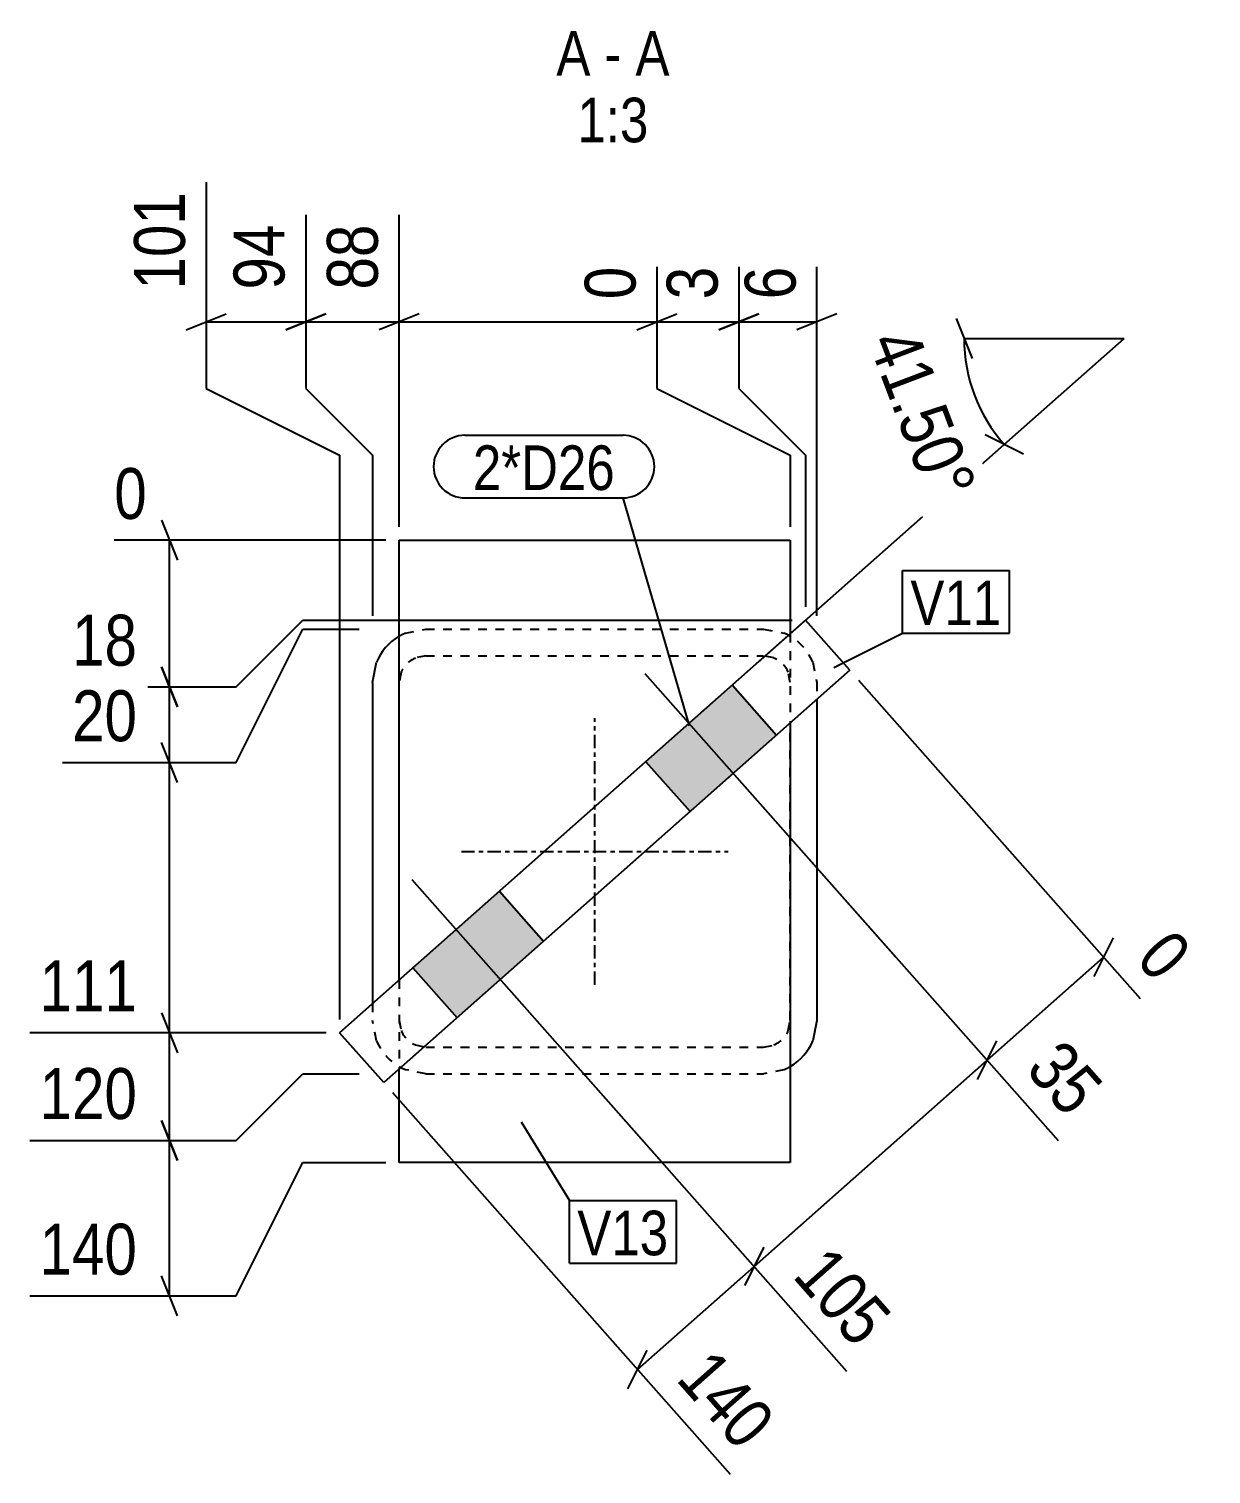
# Model space of a CAD drawing. Header units: millimetres. Extents: x 7 to 15573, y 7 to 429.
# Drawn here: x 7 to 273, y 7.2 to 332.3 of the extents above; entities that cross this region are included whole.
import ezdxf

# ---------------------------------------------------------------- set-up
doc = ezdxf.new("R2010")
doc.units = ezdxf.units.MM
doc.linetypes.add('DXK_LINE_DOT2', pattern=[3.9198, 1.9599, -1.9599])
doc.linetypes.add('DXK_LINE_DOT3', pattern=[5.9187, 2.979, -0.9799, 0.9799, -0.9799])
for name, color, linetype in [('MÅLSÆTNING', 7, 'Continuous'), ('STÅL', 7, 'Continuous'), ('TEKST', 7, 'Continuous')]:
    doc.layers.add(name, color=color, linetype=linetype)
doc.styles.add('Arial Narrow', font='ARIALN.TTF', dxfattribs={"height": 0.2})

msp = doc.modelspace()

# ---------------------------------------------------------------- hatches: boundary and pattern name
at = {"layer": 'STÅL', "linetype": 'Continuous'}
for points in [[(155.74, 156.23), (175.21, 173.46), (165.27, 184.69), (145.8, 167.46)], [(103.31, 109.84), (122.78, 127.07), (112.84, 138.31), (93.37, 121.08)]]:
    msp.add_hatch(color=96, dxfattribs=at).paths.add_polyline_path(points)

# ---------------------------------------------------------------- linework, layer by layer
at = {"layer": 'MÅLSÆTNING', "color": 7, "linetype": 'Continuous'}
for p, q in [((46.89, 297.81), (46.89, 251.4)), ((69.29, 290.5), (69.29, 251.4)), ((69.29, 290.5), (69.29, 251.4)), ((90.29, 220.27), (90.29, 290.5)), ((90.29, 220.27), (90.29, 290.5)), ((148.29, 278.81), (148.29, 251.4)), ((166.75, 278.81), (166.75, 251.4)), ((184.29, 200.27), (184.29, 278.81)), ((42.39, 264.6), (51.39, 268.2)), ((64.79, 264.6), (73.79, 268.2)), ((73.79, 268.2), (64.79, 264.6)), ((94.79, 268.2), (85.79, 264.6)), ((94.79, 268.2), (85.79, 264.6)), ((143.79, 264.6), (152.79, 268.2)), ((162.25, 264.6), (171.25, 268.2)), ((188.79, 268.2), (179.79, 264.6)), ((215.61, 267.17), (219.21, 258.17)), ((46.89, 266.4), (69.29, 266.4)), ((69.29, 266.4), (90.29, 266.4)), ((90.29, 266.4), (148.29, 266.4)), ((148.29, 266.4), (166.75, 266.4)), ((166.75, 266.4), (184.29, 266.4)), ((217.41, 262.67), (253.41, 262.67)), ((226.45, 238.82), (253.41, 262.67)), ((46.89, 251.4), (76.89, 236.4)), ((69.29, 251.4), (84.29, 236.4)), ((69.29, 251.4), (84.29, 236.4)), ((148.29, 251.4), (178.29, 236.4)), ((148.29, 251.4), (178.29, 236.4)), ((166.75, 251.4), (181.75, 236.4)), ((166.75, 251.4), (181.75, 236.4)), ((230.78, 236.64), (222.12, 240.99)), ((171.09, 189.84), (226.45, 238.82)), ((76.89, 236.4), (76.89, 109.5)), ((84.29, 236.4), (84.29, 200.27)), ((84.29, 236.4), (84.29, 200.27)), ((178.29, 236.4), (178.29, 220.27)), ((178.29, 236.4), (178.29, 220.27)), ((181.75, 236.4), (181.75, 202.27)), ((181.75, 236.4), (181.75, 202.27)), ((36.81, 221.77), (40.41, 212.77)), ((87.29, 217.27), (26.2, 217.27)), ((38.61, 184.27), (38.61, 217.27)), ((53.61, 184.27), (68.61, 199.27)), ((53.61, 184.27), (68.61, 199.27)), ((68.61, 199.27), (178.75, 199.27)), ((68.61, 199.27), (178.75, 199.27)), ((53.61, 167.27), (68.61, 197.27)), ((53.61, 167.27), (68.61, 197.27)), ((68.61, 197.27), (81.29, 197.27)), ((68.61, 197.27), (81.29, 197.27)), ((40.41, 179.77), (36.81, 188.77)), ((36.81, 188.77), (40.41, 179.77)), ((193.67, 185.79), (257.01, 114.19)), ((14.51, 184.27), (53.61, 184.27)), ((14.51, 184.27), (53.61, 184.27)), ((38.61, 167.27), (38.61, 184.27)), ((40.41, 162.77), (36.81, 171.77)), ((40.41, 162.77), (36.81, 171.77)), ((14.51, 167.27), (53.61, 167.27)), ((14.51, 167.27), (53.61, 167.27)), ((38.61, 106.5), (38.61, 167.27)), ((167.46, 162.59), (238.54, 82.25)), ((167.46, 162.59), (238.54, 82.25)), ((250.96, 127.82), (246.61, 119.16)), ((222.57, 100.3), (248.79, 123.49)), ((115.03, 116.21), (190.96, 30.39)), ((115.03, 116.21), (190.96, 30.39)), ((36.81, 111), (40.41, 102)), ((36.81, 111), (40.41, 102)), ((73.89, 106.5), (7.2, 106.5)), ((73.89, 106.5), (7.2, 106.5)), ((38.61, 82.27), (38.61, 106.5)), ((220.4, 95.97), (224.75, 104.63)), ((220.4, 95.97), (224.75, 104.63)), ((170.15, 53.92), (222.57, 100.3)), ((53.61, 82.27), (68.61, 97.27)), ((53.61, 82.27), (68.61, 97.27)), ((68.61, 97.27), (81.29, 97.27)), ((68.61, 97.27), (81.29, 97.27)), ((88.82, 93.02), (164.75, 7.2)), ((40.41, 77.77), (36.81, 86.77)), ((36.81, 86.77), (40.41, 77.77)), ((7.2, 82.27), (53.61, 82.27)), ((7.2, 82.27), (53.61, 82.27)), ((38.61, 47.27), (38.61, 82.27)), ((53.61, 47.27), (68.61, 77.27)), ((68.61, 77.27), (87.29, 77.27)), ((172.32, 58.25), (167.97, 49.59)), ((172.32, 58.25), (167.97, 49.59)), ((143.93, 30.72), (170.15, 53.92)), ((40.41, 42.77), (36.81, 51.77)), ((7.2, 47.27), (53.61, 47.27)), ((141.76, 26.39), (146.11, 35.05))]:
    msp.add_line(p, q, dxfattribs=at)
msp.add_arc((253.41, 262.67), 36, 180, 221.5, dxfattribs=at)
at = {"layer": 'STÅL', "color": 2, "linetype": 'Continuous'}
for p, q in [((90.29, 118.35), (90.29, 217.27)), ((90.29, 217.27), (178.29, 217.27)), ((178.29, 217.27), (178.29, 196.21)), ((181.75, 199.27), (76.89, 106.5)), ((191.68, 188.03), (181.75, 199.27)), ((84.29, 185.27), (85.2, 189.86)), ((191.68, 188.03), (86.83, 95.27)), ((84.29, 185.27), (84.29, 113.05)), ((184.29, 181.49), (184.29, 109.27)), ((178.29, 176.18), (178.29, 77.27)), ((184.29, 109.27), (183.38, 104.68)), ((86.83, 95.27), (76.89, 106.5)), ((90.29, 77.27), (90.29, 98.33)), ((178.29, 77.27), (90.29, 77.27))]:
    msp.add_line(p, q, dxfattribs=at)
at = {"layer": 'STÅL', "color": 7, "linetype": 'DXK_LINE_DOT2'}
for p, q in [((91.7, 196.36), (96.29, 197.27)), ((96.29, 197.27), (172.29, 197.27)), ((172.29, 197.27), (176.88, 196.36)), ((178.29, 196.21), (178.29, 176.18)), ((96.29, 191.27), (93.99, 190.81)), ((96.29, 191.27), (172.29, 191.27)), ((174.59, 190.81), (172.29, 191.27)), ((183.38, 189.86), (184.29, 185.27)), ((90.75, 187.57), (90.29, 185.27)), ((178.29, 185.27), (177.83, 187.57)), ((90.29, 118.35), (90.29, 185.27)), ((184.29, 185.27), (184.29, 181.49)), ((178.29, 109.27), (178.29, 176.18)), ((90.29, 118.35), (90.29, 98.33)), ((84.29, 113.05), (84.29, 109.27)), ((85.2, 104.68), (84.29, 109.27)), ((90.29, 109.27), (90.75, 106.97)), ((177.83, 106.97), (178.29, 109.27)), ((93.99, 103.73), (96.29, 103.27)), ((96.29, 103.27), (172.29, 103.27)), ((172.29, 103.27), (174.59, 103.73)), ((96.29, 97.27), (91.7, 98.18)), ((176.88, 98.18), (172.29, 97.27)), ((96.29, 97.27), (172.29, 97.27))]:
    msp.add_line(p, q, dxfattribs=at)
at = {"layer": 'STÅL', "color": 96, "linetype": 'Continuous'}
for p, q in [((145.59, 187.31), (201.92, 123.65)), ((165.27, 184.69), (175.21, 173.46)), ((145.8, 167.46), (155.74, 156.23)), ((93.17, 140.93), (149.49, 77.27)), ((112.84, 138.31), (122.78, 127.07)), ((93.37, 121.08), (103.31, 109.84))]:
    msp.add_line(p, q, dxfattribs=at)
at = {"layer": 'STÅL', "color": 7, "linetype": 'DXK_LINE_DOT3'}
for p, q in [((134.29, 117.27), (134.29, 177.27)), ((104.29, 147.27), (164.29, 147.27))]:
    msp.add_line(p, q, dxfattribs=at)
at = {"layer": 'STÅL', "color": 2, "linetype": 'Continuous'}
for centre, start, end in [((96.29, 185.27), 120.5992, 157.5), ((172.29, 109.27), 300.5986, 337.5)]:
    msp.add_arc(centre, 12, start, end, dxfattribs=at)
at = {"layer": 'STÅL', "color": 7, "linetype": 'DXK_LINE_DOT2'}
for centre, radius, start, end in [((96.29, 185.27), 12, 112.5, 120.5992), ((172.29, 185.27), 12, 22.5, 67.5), ((96.29, 185.27), 6, 112.5, 157.5), ((172.29, 185.27), 6, 22.5, 67.5), ((96.29, 109.27), 12, 202.5, 247.5), ((96.29, 109.27), 6, 202.5, 247.5), ((172.29, 109.27), 6, 292.5, 337.5), ((172.29, 109.27), 12, 292.5, 300.5986)]:
    msp.add_arc(centre, radius, start, end, dxfattribs=at)
at = {"layer": 'TEKST', "color": 7, "linetype": 'Continuous'}
for p, q in [((105.09, 240.89), (140.66, 240.89)), ((105.09, 226.79), (140.66, 226.79)), ((155.6, 175.5), (140.66, 226.79)), ((203.52, 210.49), (227.59, 210.49)), ((203.52, 196.39), (203.52, 210.49)), ((227.59, 196.39), (227.59, 210.49)), ((188.13, 188.63), (203.52, 196.39)), ((203.52, 196.39), (227.59, 196.39)), ((117.73, 86.47), (128.59, 68.73)), ((128.59, 68.73), (152.66, 68.73)), ((128.59, 54.63), (128.59, 68.73)), ((152.66, 54.63), (152.66, 68.73)), ((128.59, 54.63), (152.66, 54.63))]:
    msp.add_line(p, q, dxfattribs=at)
for centre, start, end in [((105.09, 233.84), 90, 270), ((140.66, 233.84), 270, 90)]:
    msp.add_arc(centre, 7.05, start, end, dxfattribs=at)

# ---------------------------------------------------------------- wipeouts: each hides what was drawn before it
at = {"color": 0, "linetype": 'Continuous'}
for points, layer in [([(44.49, 298.03), (27.69, 298.03), (27.69, 271.29), (44.49, 271.29)], 'MÅLSÆTNING'), ([(66.89, 290.71), (50.09, 290.71), (50.09, 271.29), (66.89, 271.29)], 'MÅLSÆTNING'), ([(87.89, 290.71), (71.09, 290.71), (71.09, 271.29), (87.89, 271.29)], 'MÅLSÆTNING'), ([(33.72, 186.67), (33.72, 203.47), (14.3, 203.47), (14.3, 186.67)], 'MÅLSÆTNING'), ([(33.72, 108.9), (33.72, 125.7), (6.99, 125.7), (6.99, 108.9)], 'MÅLSÆTNING'), ([(33.72, 84.67), (33.72, 101.47), (6.99, 101.47), (6.99, 84.67)], 'MÅLSÆTNING'), ([(33.72, 49.67), (33.72, 66.47), (6.99, 66.47), (6.99, 49.67)], 'MÅLSÆTNING'), ([(133.33, 321.81), (133.33, 332.31), (125.67, 332.31), (125.67, 321.81)], 'TEKST'), ([(140.31, 321.81), (140.31, 332.31), (136.48, 332.31), (136.48, 321.81)], 'TEKST'), ([(151.13, 321.81), (151.13, 332.31), (143.46, 332.31), (143.46, 321.81)], 'TEKST'), ([(146.4, 306.81), (146.4, 317.31), (130.4, 317.31), (130.4, 306.81)], 'TEKST')]:
    msp.add_wipeout(points, dxfattribs=at).dxf.layer = layer
at = {"color": 0}
msp.add_wipeout([(138.86, 228.59), (138.86, 239.09), (106.89, 239.09), (106.89, 228.59)], dxfattribs=at).dxf.layer = 'TEKST'

# ---------------------------------------------------------------- next in the draw order: texts
at = {"layer": 'MÅLSÆTNING', "color": 3, "linetype": 'Continuous', "style": 'Arial Narrow'}
for s, p in [('101', (42.09, 273.69)), ('94', (64.49, 273.69)), ('88', (85.49, 273.69))]:
    msp.add_text(s, height=11.453, rotation=90.0002, dxfattribs=at).set_placement(p)
for s, p in [('18', (16.7, 189.07)), ('111', (9.39, 111.3)), ('120', (9.39, 87.07)), ('140', (9.39, 52.07))]:
    msp.add_text(s, height=11.453, dxfattribs=at).set_placement(p)
at = {"layer": 'TEKST', "color": 3, "linetype": 'Continuous', "style": 'Arial Narrow'}
for s, height, p in [('A', 10.02, (125.67, 321.81)), ('A', 10.02, (143.46, 321.81)), ('-', 10.02, (136.48, 321.81)), ('1:3', 10.021, (130.4, 306.81))]:
    msp.add_text(s, height=height, dxfattribs=at).set_placement(p)

# ---------------------------------------------------------------- next in the draw order: wipeouts: each hides what was drawn before it
at = {"color": 0, "linetype": 'Continuous'}
for points in [[(181.89, 281.21), (165.09, 281.21), (165.09, 269.1), (181.89, 269.1)], [(35.91, 219.67), (35.91, 236.47), (23.8, 236.47), (23.8, 219.67)], [(33.72, 169.67), (33.72, 186.47), (14.3, 186.47), (14.3, 169.67)], [(260.4, 113.99), (272.98, 125.12), (264.96, 134.19), (252.37, 123.06)], [(240.48, 83.68), (253.06, 94.81), (240.19, 109.36), (227.61, 98.23)], [(192.9, 31.82), (205.48, 42.95), (187.76, 62.98), (175.18, 51.85)]]:
    msp.add_wipeout(points, dxfattribs=at).dxf.layer = 'MÅLSÆTNING'
at = {"color": 0}
for points, layer in [([(208.3, 221.99), (224.01, 227.95), (208.38, 269.2), (192.67, 263.25)], 'MÅLSÆTNING'), ([(138.86, 228.59), (138.86, 239.09), (106.89, 239.09), (106.89, 228.59)], 'TEKST'), ([(225.79, 198.19), (225.79, 208.69), (205.32, 208.69), (205.32, 198.19)], 'TEKST'), ([(150.86, 56.43), (150.86, 66.93), (130.39, 66.93), (130.39, 56.43)], 'TEKST')]:
    msp.add_wipeout(points, dxfattribs=at).dxf.layer = layer

# ---------------------------------------------------------------- next in the draw order: linework, layer by layer
at = {"layer": 'MÅLSÆTNING', "color": 7, "linetype": 'Continuous'}
for p, q in [((166.75, 278.81), (166.75, 251.4)), ((171.25, 268.2), (162.25, 264.6))]:
    msp.add_line(p, q, dxfattribs=at)

# ---------------------------------------------------------------- next in the draw order: texts
at = {"layer": 'MÅLSÆTNING', "color": 3, "linetype": 'Continuous', "style": 'Arial Narrow'}
for s, height, rotation, p in [('6', 11.45, 90.0002, (179.49, 271.5)), ('0', 11.45, -48.5009, (255.76, 122.85)), ('35', 11.453, -48.5009, (231, 98.02))]:
    msp.add_text(s, height=height, rotation=rotation, dxfattribs=at).set_placement(p)
at = {"layer": 'MÅLSÆTNING', "color": 3, "style": 'Arial Narrow'}
msp.add_text('41.50°', height=11.453, rotation=-69.2477, dxfattribs=at).set_placement((195.77, 261.85))
at = {"layer": 'MÅLSÆTNING', "color": 3, "linetype": 'Continuous', "style": 'Arial Narrow'}
for s, height, p in [('0', 11.45, (26.2, 222.07)), ('20', 11.453, (16.7, 172.07))]:
    msp.add_text(s, height=height, dxfattribs=at).set_placement(p)
at = {"layer": 'TEKST', "color": 3, "style": 'Arial Narrow'}
msp.add_text('2*D26', height=10.021, dxfattribs=at).set_placement((106.89, 228.59))

# ---------------------------------------------------------------- next in the draw order: wipeouts: each hides what was drawn before it
at = {"color": 0, "linetype": 'Continuous'}
msp.add_wipeout([(166.68, 8.63), (179.27, 19.76), (161.55, 39.79), (148.97, 28.65)], dxfattribs=at).dxf.layer = 'MÅLSÆTNING'
at = {"color": 0}
for points in [[(225.79, 198.19), (225.79, 208.69), (205.32, 208.69), (205.32, 198.19)], [(150.86, 56.43), (150.86, 66.93), (130.39, 66.93), (130.39, 56.43)]]:
    msp.add_wipeout(points, dxfattribs=at).dxf.layer = 'TEKST'

# ---------------------------------------------------------------- next in the draw order: texts
at = {"layer": 'MÅLSÆTNING', "color": 3, "linetype": 'Continuous', "style": 'Arial Narrow'}
for s, p in [('105', (178.57, 51.64)), ('140', (152.36, 28.45))]:
    msp.add_text(s, height=11.453, rotation=-48.5009, dxfattribs=at).set_placement(p)
at = {"layer": 'TEKST', "color": 3, "style": 'Arial Narrow'}
for s, p in [('V11', (205.32, 198.19)), ('V13', (130.39, 56.43))]:
    msp.add_text(s, height=10.021, dxfattribs=at).set_placement(p)

# ---------------------------------------------------------------- next in the draw order: wipeouts: each hides what was drawn before it
at = {"color": 0, "linetype": 'Continuous'}
msp.add_wipeout([(164.35, 281.21), (147.55, 281.21), (147.55, 269.1), (164.35, 269.1)], dxfattribs=at).dxf.layer = 'MÅLSÆTNING'

# ---------------------------------------------------------------- next in the draw order: linework, layer by layer
at = {"layer": 'MÅLSÆTNING', "color": 7, "linetype": 'Continuous'}
for p, q in [((148.29, 278.81), (148.29, 251.4)), ((143.79, 264.6), (152.79, 268.2))]:
    msp.add_line(p, q, dxfattribs=at)

# ---------------------------------------------------------------- next in the draw order: texts
at = {"layer": 'MÅLSÆTNING', "color": 3, "linetype": 'Continuous', "style": 'Arial Narrow'}
msp.add_text('3', height=11.45, rotation=90.0002, dxfattribs=at).set_placement((161.95, 271.5))

# ---------------------------------------------------------------- next in the draw order: wipeouts: each hides what was drawn before it
at = {"color": 0, "linetype": 'Continuous'}
msp.add_wipeout([(145.89, 281.21), (129.09, 281.21), (129.09, 269.1), (145.89, 269.1)], dxfattribs=at).dxf.layer = 'MÅLSÆTNING'

# ---------------------------------------------------------------- next in the draw order: texts
at = {"layer": 'MÅLSÆTNING', "color": 3, "linetype": 'Continuous', "style": 'Arial Narrow'}
msp.add_text('0', height=11.45, rotation=90.0002, dxfattribs=at).set_placement((143.49, 271.5))

doc.saveas('drawing.dxf')
